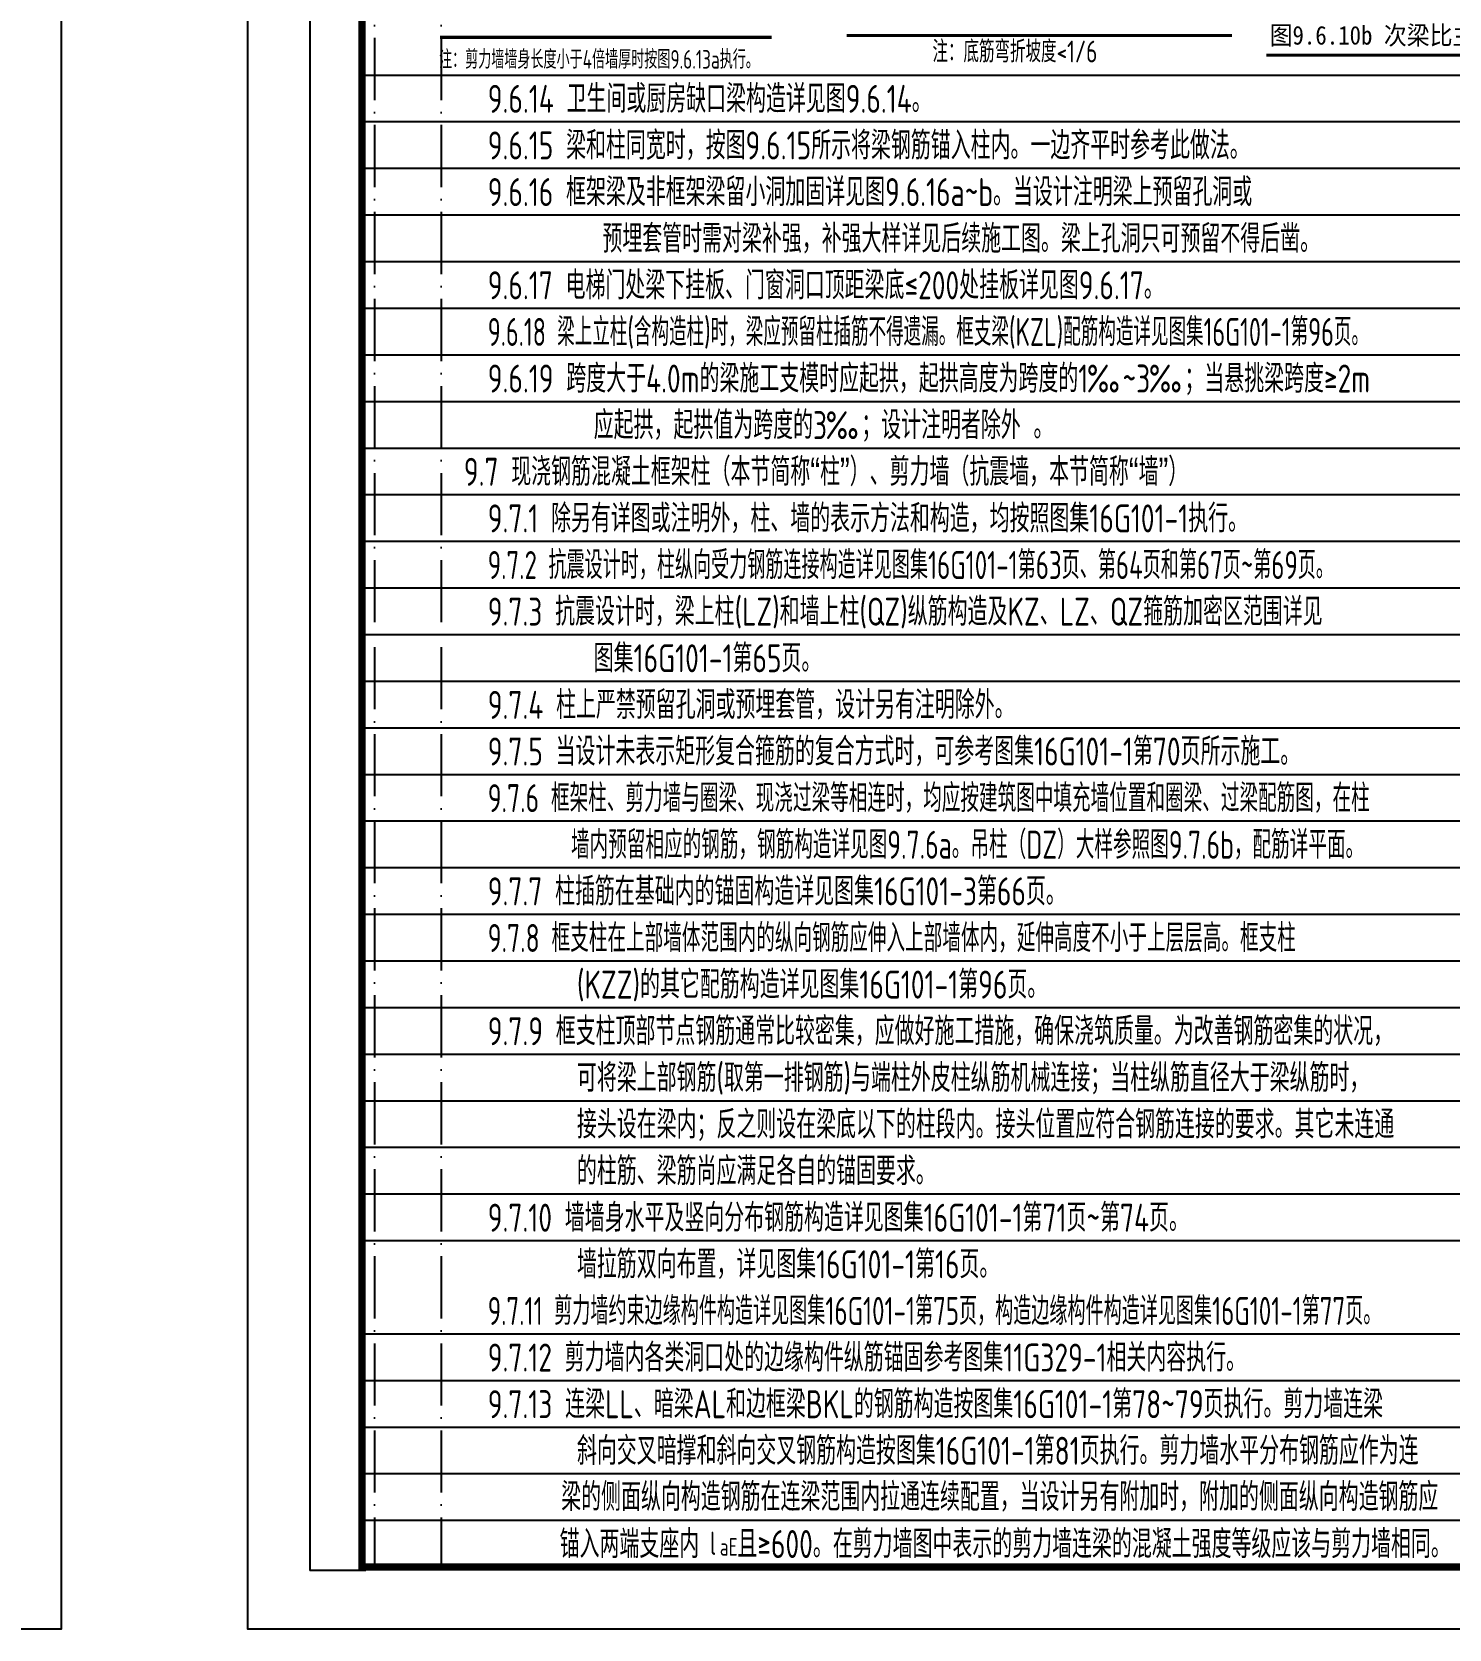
# Model space of a CAD drawing. Extents: x 826826 to 1642106, y -156213 to 399140.
# Drawn here: x 940429 to 963221, y 295942 to 321636 of the extents above; entities that cross this region are included whole.
import ezdxf

# ---------------------------------------------------------------- set-up
doc = ezdxf.new("R2010")
doc.units = 0
doc.header["$LTSCALE"] = 1000
doc.linetypes.add('D1', pattern=[14, 10, -2, 0, -2])
doc.layers.get('DEFPOINTS').update_dxf_attribs({"linetype": 'CONTINUOUS'})
doc.layers.add('C-SHET-TTLB', color=11, linetype='CONTINUOUS')
doc.layers.add('S-DETL-TEXT', color=7, linetype='CONTINUOUS')
doc.layers.add('S-1-TEXT', color=7, linetype='CONTINUOUS', lineweight=18)
doc.styles.add('TS', font='tssdeng.shx', dxfattribs={"width": 0.7, "bigfont": 'tssdchn.shx'})
doc.styles.add('TSSD_Label', font='Tssdeng.shx', dxfattribs={"width": 0.7, "bigfont": 'hztxt.shx'})
doc.styles.add('华文行楷', font='tssdeng.shx', dxfattribs={"width": 0.75, "height": 350, "bigfont": 'hztxt.shx'})
doc.styles.add('黑体', font='simhei.ttf')

msp = doc.modelspace()

# ---------------------------------------------------------------- linework, layer by layer
at = {"layer": 'C-SHET-TTLB'}
for p in [(944898.73, 354402.46), (945798.73, 296882.46)]:
    msp.add_line(p, (944898.73, 296882.46), dxfattribs=at)
for points in [[(940898.73, 355342.46), (940898.73, 295942.46), (856798.73, 295942.46), (856798.73, 355342.46)], [(1048998.73, 355342.46), (1048998.73, 295942.46), (943898.73, 295942.46), (943898.73, 355342.46)]]:
    msp.add_lwpolyline(points, close=True, dxfattribs=at)
at = {"layer": 'C-SHET-TTLB', "const_width": 120}
msp.add_lwpolyline([(945738.73, 354342.46), (1047998.73, 354342.13), (1047998.73, 296942.13), (945738.73, 296942.46)], close=True, dxfattribs=at)
at = {"layer": 'DEFPOINTS', "color": 252, "linetype": 'D1', "ltscale": 0.1}
for p, q in [((945938.73, 350942.46), (945938.73, 296942.46)), ((947010.73, 350942.46), (947010.73, 296942.46))]:
    msp.add_line(p, q, dxfattribs=at)
at = {"layer": 'DEFPOINTS', "color": 252}
for p, q in [((945738.73, 320942.46), (1019298.73, 320942.46)), ((945738.73, 320192.46), (1019298.73, 320192.46)), ((945738.73, 319442.46), (1019298.73, 319442.46)), ((945738.73, 318692.46), (1019298.73, 318692.46)), ((945738.73, 317942.46), (1019298.73, 317942.46)), ((945738.73, 317192.46), (1019298.73, 317192.46)), ((945738.73, 316442.46), (1019298.73, 316442.46)), ((945738.73, 315692.46), (1019298.73, 315692.46)), ((945738.73, 314942.46), (1019298.73, 314942.46)), ((945738.73, 314192.46), (1019298.73, 314192.46)), ((945738.73, 313442.46), (1019298.73, 313442.46)), ((945738.73, 312692.46), (1019298.73, 312692.46)), ((945738.73, 311942.46), (1019298.73, 311942.46)), ((945738.73, 311192.46), (1019298.73, 311192.46)), ((945738.73, 310442.46), (1019298.73, 310442.46)), ((945738.73, 309692.46), (1019298.73, 309692.46)), ((945738.73, 308942.46), (1019298.73, 308942.46)), ((945738.73, 308192.46), (1019298.73, 308192.46)), ((945738.73, 307442.46), (1019298.73, 307442.46)), ((945738.73, 306692.46), (1019298.73, 306692.46)), ((945738.73, 305942.46), (1019298.73, 305942.46)), ((945738.73, 305192.46), (1019298.73, 305192.46)), ((945738.73, 304442.46), (1019298.73, 304442.46)), ((945738.73, 303692.46), (1019298.73, 303692.46)), ((945738.73, 302942.46), (1019298.73, 302942.46)), ((945738.73, 302192.46), (1019298.73, 302192.46)), ((945738.73, 300692.46), (1019298.73, 300692.46)), ((945738.73, 299942.46), (1019298.73, 299942.46)), ((945738.73, 299192.46), (1019298.73, 299192.46)), ((945738.73, 298442.46), (1019298.73, 298442.46)), ((945738.73, 297692.46), (1019298.73, 297692.46))]:
    msp.add_line(p, q, dxfattribs=at)
at = {"layer": 'S-DETL-TEXT', "const_width": 50}
for points in [[(946989.36, 321548.64), (952326.22, 321548.64)], [(953530.21, 321579.64), (959731.05, 321579.64)], [(960281.59, 321261.55), (965876.55, 321261.55)]]:
    msp.add_lwpolyline(points, dxfattribs=at)

# ---------------------------------------------------------------- texts
at = {"layer": 'S-1-TEXT'}
for s, height, style, width, p in [('9.6.14 卫生间或厨房缺口梁构造详见图9.6.14。', 450, 'TS', 0.75, (947759.78, 320334.89)), ('9.6.15 梁和柱同宽时，按图9.6.15所示将梁钢筋锚入柱内。一边齐平时参考此做法。', 450, 'TS', 0.75, (947759.78, 319584.89)), ('9.6.16 框架梁及非框架梁留小洞加固详见图9.6.16a~b。当设计注明梁上预留孔洞或', 450, 'TS', 0.75, (947759.78, 318834.89)), ('         预埋套管时需对梁补强，补强大样详见后续施工图。梁上孔洞只可预留不得后凿。', 450, 'TS', 0.75, (947759.78, 318084.89)), ('9.6.17 电梯门处梁下挂板、门窗洞口顶距梁底≤200处挂板详见图9.6.17。 ', 450, 'TS', 0.75, (947759.78, 317334.89)), ('9.6.18 梁上立柱(含构造柱)时，梁应预留柱插筋不得遗漏。框支梁(KZL)配筋构造详见图集16G101-1第96页。', 450, 'TS', 0.66, (947759.78, 316584.89)), ('9.6.19 跨度大于4.0m的梁施工支模时应起拱，起拱高度为跨度的1‰~3‰；当悬挑梁跨度≥2m', 450, 'TS', 0.75, (947759.78, 315834.89)), ('        应起拱，起拱值为跨度的3‰；设计注明者除外 。', 450, 'TS', 0.75, (947824.92, 315084.89)), ('9.7 现浇钢筋混凝土框架柱（本节简称“柱”）、剪力墙（抗震墙，本节简称“墙”）', 450, 'TS', 0.75, (947375.54, 314334.89)), ('9.7.1 除另有详图或注明外，柱、墙的表示方法和构造，均按照图集16G101-1执行。', 450, 'TS', 0.75, (947759.78, 313584.89)), ('9.7.2 抗震设计时，柱纵向受力钢筋连接构造详见图集16G101-1第63页、第64页和第67页~第69页。', 450, 'TS', 0.68, (947759.78, 312834.89)), ('9.7.3 抗震设计时，梁上柱(LZ)和墙上柱(QZ)纵筋构造及KZ、LZ、QZ箍筋加密区范围详见', 450, 'TS', 0.75, (947759.78, 312084.89)), ('        图集16G101-1第65页。', 450, 'TS', 0.75, (947824.92, 311334.89)), ('9.7.4 柱上严禁预留孔洞或预埋套管，设计另有注明除外。', 450, 'TS', 0.75, (947759.78, 310584.89)), ('9.7.5 当设计未表示矩形复合箍筋的复合方式时，可参考图集16G101-1第70页所示施工。', 450, 'TS', 0.75, (947759.78, 309834.89)), ('9.7.6 框架柱、剪力墙与圈梁、现浇过梁等相连时，均应按建筑图中填充墙位置和圈梁、过梁配筋图，在柱', 450, 'TS', 0.7, (947759.78, 309084.89)), ('       墙内预留相应的钢筋，钢筋构造详见图9.7.6a。吊柱（DZ）大样参照图9.7.6b，配筋详平面。', 450, 'TS', 0.7, (947759.78, 308334.89)), ('9.7.7 柱插筋在基础内的锚固构造详见图集16G101-3第66页。', 450, 'TS', 0.75, (947759.78, 307584.89)), ('9.7.8 框支柱在上部墙体范围内的纵向钢筋应伸入上部墙体内，延伸高度不小于上层层高。框支柱', 450, 'TS', 0.7, (947759.78, 306834.89)), ('       (KZZ)的其它配筋构造详见图集16G101-1第96页。', 450, 'TS', 0.75, (947759.78, 306084.89)), ('9.7.9 框支柱顶部节点钢筋通常比较密集，应做好施工措施，确保浇筑质量。为改善钢筋密集的状况，', 450, 'TS', 0.75, (947759.78, 305334.89)), ('       可将梁上部钢筋(取第一排钢筋)与端柱外皮柱纵筋机械连接；当柱纵筋直径大于梁纵筋时，', 450, 'TS', 0.75, (947759.78, 304584.89)), ('       接头设在梁内；反之则设在梁底以下的柱段内。接头位置应符合钢筋连接的要求。其它未连通', 450, 'TS', 0.75, (947759.78, 303834.89)), ('       的柱筋、梁筋尚应满足各自的锚固要求。', 450, 'TS', 0.75, (947759.78, 303084.89)), ('9.7.10 墙墙身水平及竖向分布钢筋构造详见图集16G101-1第71页~第74页。', 450, 'TS', 0.75, (947759.78, 302334.89)), ('       墙拉筋双向布置，详见图集16G101-1第16页。', 450, 'TS', 0.75, (947759.78, 301584.89)), ('9.7.11 剪力墙约束边缘构件构造详见图集16G101-1第75页，构造边缘构件构造详见图集16G101-1第77页。', 450, 'TS', 0.68, (947759.78, 300834.89)), ('9.7.12 剪力墙内各类洞口处的边缘构件纵筋锚固参考图集11G329-1相关内容执行。', 450, 'TS', 0.75, (947759.78, 300084.89)), ('9.7.13 连梁LL、暗梁AL和边框梁BKL的钢筋构造按图集16G101-1第78~79页执行。剪力墙连梁', 450, 'TS', 0.75, (947759.78, 299334.89)), ('       斜向交叉暗撑和斜向交叉钢筋构造按图集16G101-1第81页执行。剪力墙水平分布钢筋应作为连', 450, 'TS', 0.75, (947759.78, 298584.89)), ('梁的侧面纵向构造钢筋在连梁范围内拉通连续配置，当设计另有附加时，附加的侧面纵向构造钢筋应', 450, 'TS', 0.75, (948941.27, 297843.5)), ('锚入两端支座内   且≥600。在剪力墙图中表示的剪力墙连梁的混凝土强度等级应该与剪力墙相同。', 450, 'TS', 0.75, (948915.78, 297084.89)), ('l', 375, '华文行楷', 0.75, (951330.16, 297134.93)), ('aE', 281.25, 'TS', 0.75, (951492.31, 297123.12))]:
    msp.add_text(s, height=height, dxfattribs=dict(at, style=style, width=width)).set_placement(p)
at = {"layer": 'S-DETL-TEXT'}
for s, height, style, width, p in [('图9.6.10b 次梁比主梁低时做法', 300, '黑体', 0.9, (960334.57, 321432.72)), ('注：底筋弯折坡度<1/6', 350, 'TS', 0.75, (954912.49, 321145.74)), ('注：剪力墙墙身长度小于4倍墙厚时按图9.6.13a执行。', 300, 'TSSD_Label', 0.7, (946976.39, 321044.87))]:
    msp.add_text(s, height=height, dxfattribs=dict(at, style=style, width=width)).set_placement(p)

doc.saveas('drawing.dxf')
